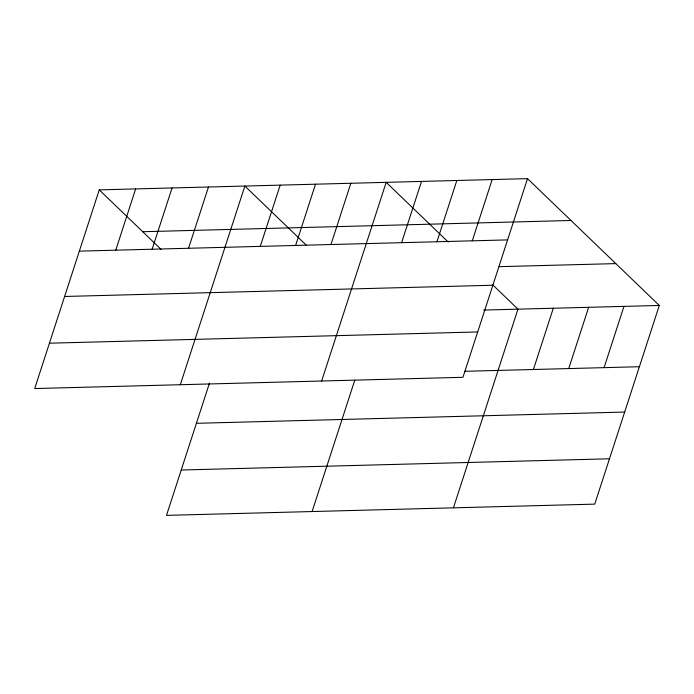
<?xml version="1.0" encoding="UTF-8"?>
<svg xmlns="http://www.w3.org/2000/svg" width="694" height="694" viewBox="0 0 694 694"><rect width="100%" height="100%" fill="white"/><g stroke="black" fill="none" stroke-linecap="round" stroke-linejoin="round"><path stroke-width="1.04" d="M99.251 189.87L34.7 388.545L462.95 377.302L527.509 178.636L99.251 189.87L161.286 249.571M115.751 250.178L135.651 188.915M152.151 249.224L172.051 187.961M188.551 248.27L208.46 187.007M180.31 384.719L244.861 186.053L306.123 244.999M209.467 383.105L166.491 515.364L594.749 504.13L659.3 305.455L527.509 178.636M260.285 246.387L280.185 185.125M295.618 245.459L315.518 184.196M330.943 244.531L350.852 183.268M321.634 381.015L386.185 182.34L448.22 242.041M312.1 511.547L354.738 380.321M401.609 242.674L421.51 181.42M436.942 241.746L456.843 180.492M472.267 240.827L492.176 179.564M453.425 507.834L517.976 309.168L492.35 284.505M533.4 369.503L553.309 308.24M568.733 368.575L588.642 307.312M604.066 367.647L623.967 306.384M142.747 231.727L570.997 220.484M79.35 251.133L507.6 239.898M499.107 266.669L615.804 263.607M64.611 296.477L492.87 285.243M483.718 310.062L659.3 305.455M49.43 343.2L477.689 331.958M464.885 371.299L639.4 366.718M196.411 423.305L624.661 412.062M181.229 470.02L609.479 458.786"/></g></svg>
